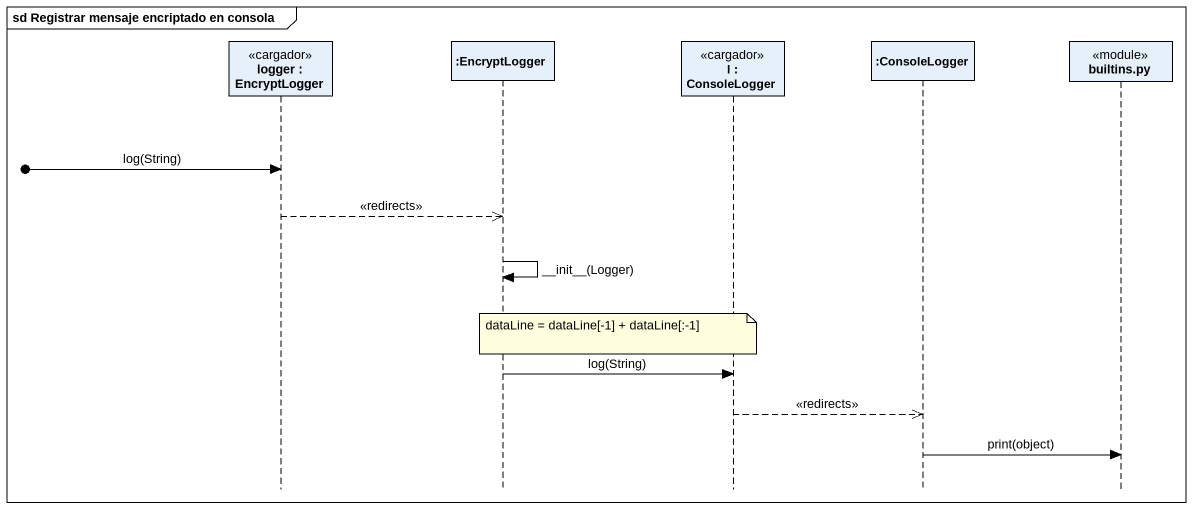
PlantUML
@startuml
mainframe sd Registrar mensaje encriptado en consola
hide footbox
participant "logger : EncryptLogger" as logger <<cargador>>
participant ":EncryptLogger" as EncryptLogger
participant "l : ConsoleLogger" as l <<cargador>>
participant ":ConsoleLogger" as ConsoleLogger
participant "builtins.py" as builtins_py <<module>>

[o-> logger : log(String)
logger -->> EncryptLogger : <<redirects>>
EncryptLogger -> EncryptLogger : ~__init~__(Logger)
note over EncryptLogger : dataLine = dataLine[-1] + dataLine[:-1]
EncryptLogger -> l : log(String)
l -->> ConsoleLogger : <<redirects>>
ConsoleLogger -> builtins_py : print(object)
@enduml
